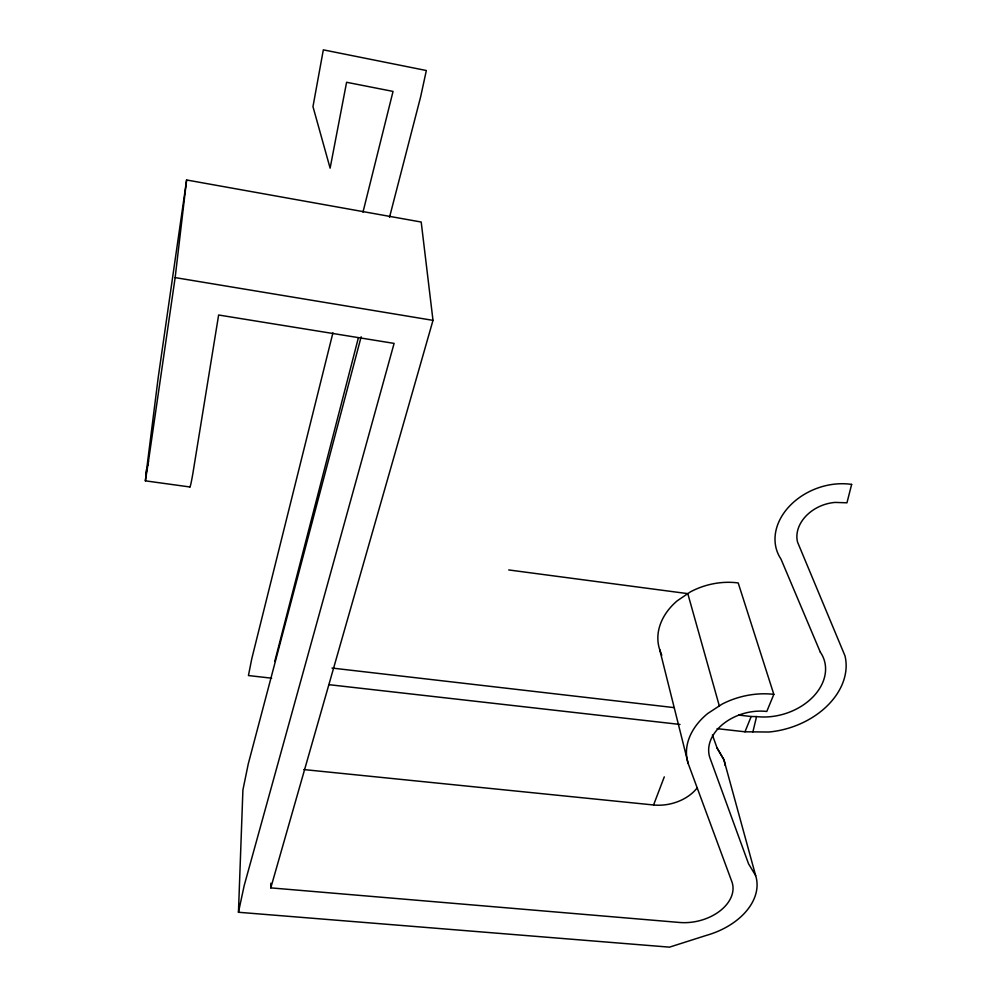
<?xml version="1.0" encoding="UTF-8"?>
<svg xmlns="http://www.w3.org/2000/svg" width="997" height="997" viewBox="0 0 997 997"><rect width="100%" height="100%" fill="white"/><g stroke="black" fill="none" stroke-linecap="round" stroke-linejoin="round"><path stroke-width="1.5" d="M361.151 336.774L248.253 763.951L242.907 789.998L238.457 912.267L669.473 947.15L706.225 935.435A66.637 45.027 -12.8 0 0 755.651 875.578L748.548 863.801L709.764 757.396A45.015 32.303 -15.5 0 1 723.112 724.009A45.015 32.303 -15.5 0 1 766.78 711.459L773.834 694.361L738.204 582.946A62.549 47.345 -15.9 0 0 690.385 591.882L677.113 600.892A62.549 47.345 -15.9 0 0 659.64 649.433L688.217 763.602L732.072 882.258A42.173 28.489 -12.8 0 1 679.655 922.474L270.785 887.878L270.872 883.205M147.905 465.15L175.148 277.602L186.613 179.983L421.195 222.032L432.997 320.361L270.785 887.878M145.861 475.656L158.174 377.801L186.613 179.983M146.684 468.926L145.375 480.841L189.891 486.972M148.491 461.137L145.375 480.841M238.457 912.267L244.178 885.623L394.102 343.392L218.63 315.002L192.944 473.039A45.937 1.595 -82.1 0 1 189.692 486.598M752.897 731.873L756.561 716.581A53.788 39.618 -16.9 0 0 812.58 697.327A53.788 39.618 -16.9 0 0 820.344 652.175M332.923 332.848L251.767 658.78L248.44 675.555L271.645 678.184M362.983 212.137L393.042 91.412L346.595 82.277L330.119 168.157L312.971 106.654L323.327 49.85L426.342 70.513L420.634 96.846L389.515 217.284M851.65 484.392L846.964 502.8L835.112 502.413A36.366 28.028 -21.1 0 0 797.55 542.119L844.982 655.839A74.812 55.109 -16.9 0 1 768.787 732.022L744.971 731.798L717.117 728.645M274.761 661.435L358.397 337.734M303.861 769.572L653.571 804.978L664.289 776.862M744.971 731.798L751.19 716.519L756.561 716.581M328.873 684.665L680.004 724.445M331.989 668.052L673.847 707.583M738.814 715.086L751.19 716.519M508.732 569.948L687.793 593.639L719.323 705.926M175.148 277.602L432.997 320.361M712.419 735.001L717.105 748.062L723.897 759.702L755.651 875.578M717.105 748.062L723.897 759.702A62.001 44.379 -12.9 0 1 725.118 765.384M820.319 652.175L780.987 559.08A58.736 45.289 -21.1 0 1 789.512 506.14A58.736 45.289 -21.1 0 1 851.637 484.417M659.64 649.433L661.759 655.266M697.152 787.917A39.232 28.078 -12.9 0 1 653.571 804.978M688.217 763.602A67.534 48.467 -15.5 0 1 707.708 713.516L722.152 704.081A67.534 48.467 -15.5 0 1 773.834 694.361"/></g></svg>
